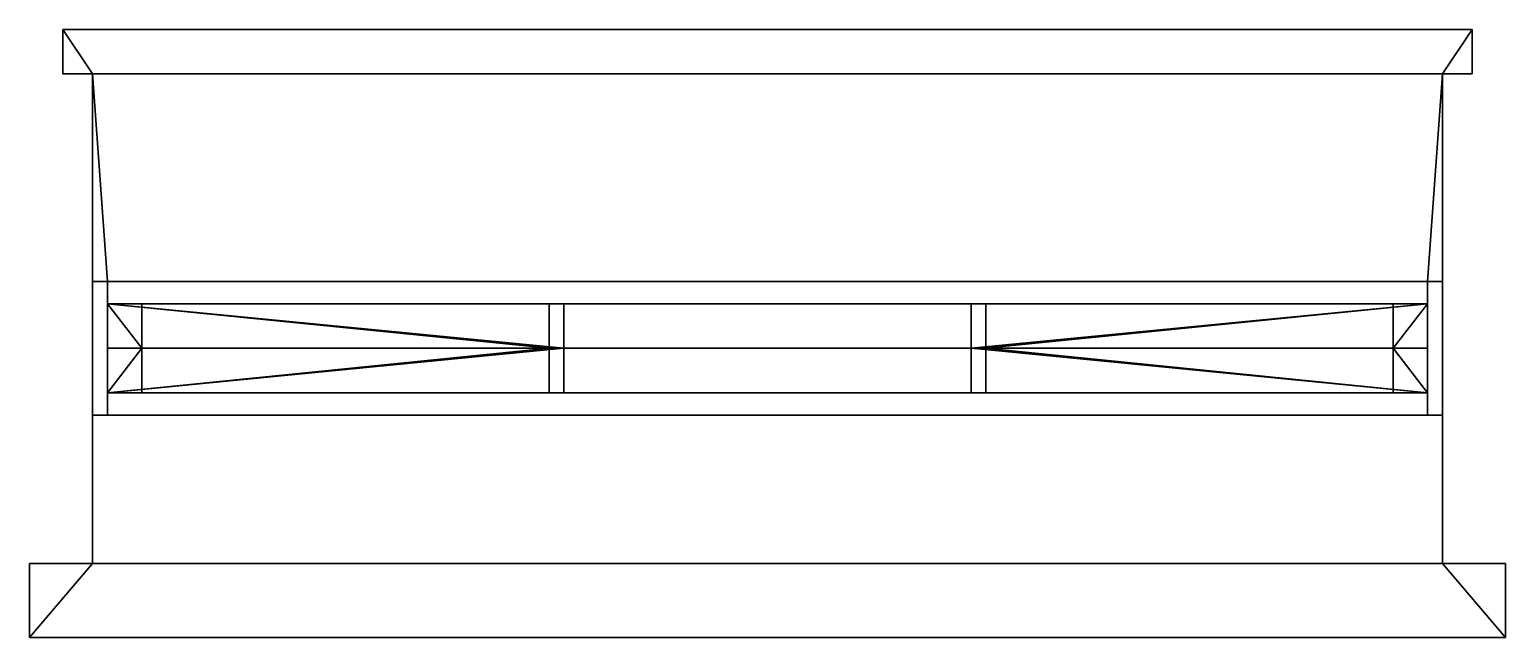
# Model space of a CAD drawing. Extents: x -0.043 to 0.953, y -0.05 to 0.36.
import ezdxf

# ---------------------------------------------------------------- set-up
doc = ezdxf.new("R2010")
doc.units = 0

msp = doc.modelspace()

# ---------------------------------------------------------------- meshes
at = {"color": 255}
mesh = msp.add_polyface(dxfattribs=at)
corners = [(0, 0.33), (0, 0.33, 0.05217), (0, 0.33, 0.07717), (0, 0.19, 0.07717), (0, 0.19, 1.025), (0, 0.1, 0.02667), (0, 0.1, 1.025), (0, 0), (0, 0, 0.01), (0.01, 0.19, 0.07717), (0.01, 0.19, 1.015), (0.01, 0.175, 0.07717), (0.01, 0.175, 0.5791), (0.01, 0.145, 0.07717), (0.01, 0.145, 0.54097), (0.01, 0.145, 0.5791), (0.01, 0.145, 1.015), (0.01, 0.115, 0.54097), (0.01, 0.115, 1.015), (0.01, 0.1, 0.07717), (0.01, 0.1, 1.015), (0.03313, 0.175, 0.12542), (0.03313, 0.175, 0.54097), (0.03313, 0.145, 0.12542), (0.03313, 0.145, 0.54097), (0.03313, 0.145, 0.5791), (0.03313, 0.145, 0.99187), (0.03313, 0.115, 0.5791), (0.03313, 0.115, 0.99187), (0.30771, 0.175, 0.12542), (0.30771, 0.175, 0.54097), (0.30771, 0.145, 0.12542), (0.30771, 0.145, 0.54097), (0.30771, 0.145, 0.5791), (0.30771, 0.145, 0.99187), (0.30771, 0.115, 0.5791), (0.30771, 0.115, 0.99187), (0.31771, 0.175, 0.12542), (0.31771, 0.175, 0.54097), (0.31771, 0.145, 0.12542), (0.31771, 0.145, 0.54097), (0.31771, 0.145, 0.5791), (0.31771, 0.145, 0.99187), (0.31771, 0.115, 0.5791), (0.31771, 0.115, 0.99187), (0.59229, 0.175, 0.12542), (0.59229, 0.175, 0.54097), (0.59229, 0.145, 0.12542), (0.59229, 0.145, 0.54097), (0.59229, 0.145, 0.5791), (0.59229, 0.145, 0.99187), (0.59229, 0.115, 0.5791), (0.59229, 0.115, 0.99187), (0.60229, 0.175, 0.12542), (0.60229, 0.175, 0.54097), (0.60229, 0.145, 0.12542), (0.60229, 0.145, 0.54097), (0.60229, 0.145, 0.5791), (0.60229, 0.145, 0.99187), (0.60229, 0.115, 0.5791), (0.60229, 0.115, 0.99187), (0.87687, 0.175, 0.12542), (0.87687, 0.175, 0.54097), (0.87687, 0.145, 0.12542), (0.87687, 0.145, 0.54097), (0.87687, 0.145, 0.5791), (0.87687, 0.145, 0.99187), (0.87687, 0.115, 0.5791), (0.87687, 0.115, 0.99187), (0.9, 0.19, 0.07717), (0.9, 0.19, 1.015), (0.9, 0.175, 0.07717), (0.9, 0.175, 0.5791), (0.9, 0.145, 0.07717), (0.9, 0.145, 0.54097), (0.9, 0.145, 0.5791), (0.9, 0.145, 1.015), (0.9, 0.115, 0.54097), (0.9, 0.115, 1.015), (0.9, 0.1, 0.07717), (0.9, 0.1, 1.015), (0.91, 0.33), (0.91, 0.33, 0.05217), (0.91, 0.33, 0.07717), (0.91, 0.19, 0.07717), (0.91, 0.19, 1.025), (0.91, 0.1, 0.02667), (0.91, 0.1, 1.025), (0.91, 0), (0.91, 0, 0.01), (0.93, 0.33, 0.05217), (0.93, 0.33, 0.07717), (0.93, 0.36, 0.05217), (0.93, 0.36, 0.07717), (0.9525, 0, 0.01), (0.9525, 0, -0.12333), (0.9525, -0.05, 0.00167), (0.9525, -0.05, -0.12333), (-0.02, 0.33, 0.05217), (-0.02, 0.33, 0.07717), (-0.02, 0.36, 0.05217), (-0.02, 0.36, 0.07717), (-0.0425, 0, 0.01), (-0.0425, 0, -0.12333), (-0.0425, -0.05, 0.00167), (-0.0425, -0.05, -0.12333)]
mesh.append_faces([[corners[k] for k in face] for face in [(65, 66, 76), (26, 25, 16), (28, 18, 27), (68, 67, 78), (24, 14, 23), (64, 63, 74), (77, 64, 74), (14, 24, 17), (102, 104, 8), (94, 89, 96), (99, 2, 101), (3, 9, 2), (84, 83, 69), (91, 93, 83), (15, 25, 12), (75, 72, 65), (61, 62, 72), (22, 21, 12), (83, 2, 9, 69), (93, 101, 2, 83), (98, 99, 101, 100), (100, 101, 93, 92), (92, 93, 91, 90), (100, 92, 82, 1), (11, 71, 69, 9), (86, 5, 8, 89), (104, 96, 89, 8), (104, 105, 97, 96), (103, 95, 97, 105), (76, 16, 10, 70), (10, 4, 85, 70), (73, 13, 19, 79), (79, 19, 5, 86), (47, 45, 37, 39), (38, 37, 29, 30), (54, 53, 45, 46), (32, 30, 29, 31), (48, 46, 45, 47), (39, 37, 38, 40), (55, 53, 54, 56), (56, 48, 47, 55), (40, 32, 31, 39), (44, 36, 35, 43), (60, 52, 51, 59), (41, 33, 34, 42), (57, 49, 50, 58), (36, 34, 33, 35), (52, 50, 49, 51), (43, 41, 42, 44), (59, 57, 58, 60), (43, 51, 49, 41), (40, 38, 46, 48), (44, 42, 50, 52), (31, 29, 21, 23), (28, 26, 34, 36), (60, 58, 66, 68), (63, 61, 53, 55), (102, 103, 105, 104), (94, 96, 97, 95), (17, 77, 51, 43), (78, 18, 44, 52), (45, 71, 11, 37), (12, 72, 46, 38), (72, 12, 41, 49), (16, 76, 50, 42), (77, 17, 40, 48), (15, 16, 25), (76, 75, 65), (72, 71, 61), (11, 12, 21), (14, 13, 23), (73, 74, 63), (77, 78, 67), (17, 27, 18), (27, 25, 26, 28), (68, 66, 65, 67), (64, 62, 61, 63), (23, 21, 22, 24), (75, 76, 70, 72), (10, 16, 15, 12), (9, 3, 4, 10), (69, 70, 85, 84), (86, 87, 80, 79), (5, 19, 20, 6), (27, 35, 33, 25), (59, 67, 65, 57), (30, 32, 24, 22), (74, 73, 79, 77), (19, 13, 14, 17), (11, 9, 10, 12), (70, 69, 71, 72), (78, 77, 79, 80), (18, 20, 19, 17), (13, 39, 31), (31, 23, 13), (55, 47, 73), (73, 63, 55), (73, 47, 39, 13), (59, 51, 77), (77, 67, 59), (17, 43, 35), (35, 27, 17), (60, 68, 78), (78, 52, 60), (18, 28, 36), (36, 44, 18), (16, 42, 34), (34, 26, 16), (58, 50, 76), (76, 66, 58), (78, 80, 20, 18), (87, 6, 20, 80), (12, 38, 30), (30, 22, 12), (46, 72, 54), (62, 54, 72), (64, 56, 54, 62), (71, 45, 53), (53, 61, 71), (29, 37, 11), (11, 21, 29), (56, 64, 77), (77, 48, 56), (32, 40, 17), (17, 24, 32), (33, 41, 12), (12, 25, 33), (57, 65, 72), (72, 49, 57), (85, 4, 6, 87), (4, 3, 5, 6), (87, 86, 84, 85), (88, 95, 103, 7), (82, 92, 90), (83, 82, 90, 91), (1, 98, 100), (99, 98, 1, 2), (1, 82, 81, 0), (86, 82, 83, 84), (88, 81, 82, 86), (2, 1, 5, 3), (1, 0, 7, 5), (81, 88, 7, 0), (8, 7, 103, 102), (5, 7, 8), (94, 95, 88, 89), (89, 88, 86)]], dxfattribs={"color": 255})

doc.saveas('drawing.dxf')
